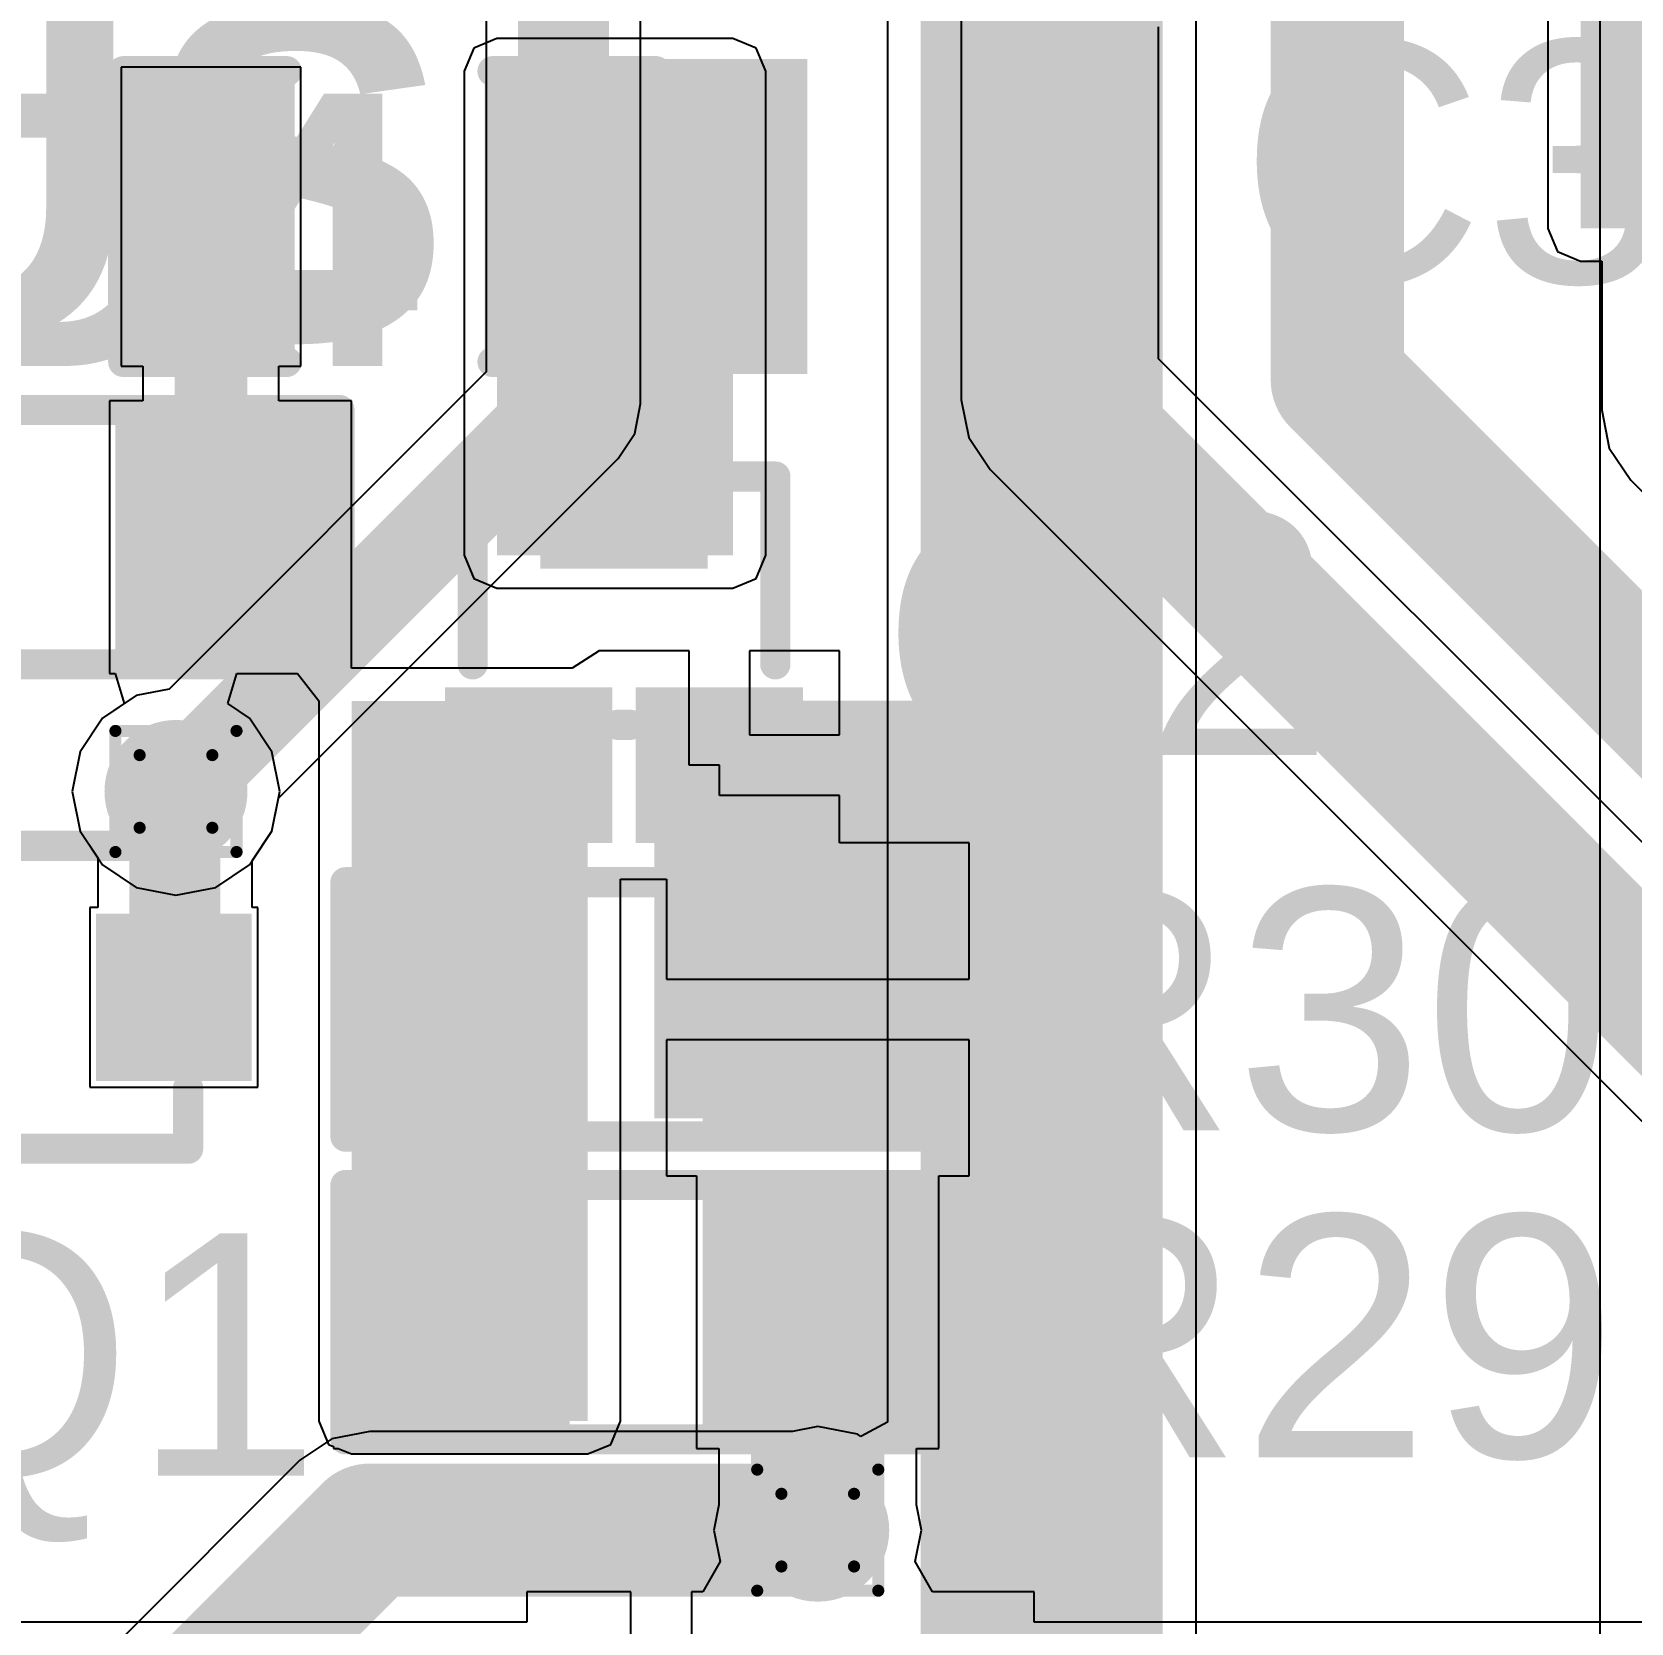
# Model space of a CAD drawing. Header units: inches. Extents: x -0.3 to 9.9, y -0.4 to 5.
# Drawn here: x 0.4832 to 0.7473, y 1.7827 to 2.0454 of the extents above; entities that cross this region are included whole.
import ezdxf

# ---------------------------------------------------------------- set-up
doc = ezdxf.new("R2010")
doc.units = ezdxf.units.IN
doc.header["$MEASUREMENT"] = 0
for name, color, linetype in [('Bottom Layer', 5, 'Continuous'), ('Bottom Solder', 6, 'Continuous'), ('Drill Drawing', 1, 'Continuous'), ('Top Layer', 1, 'Continuous'), ('Top Overlay', 2, 'Continuous'), ('Top Paste', 8, 'Continuous'), ('Top Solder', 216, 'Continuous'), ('Via Holes', 16, 'Continuous')]:
    doc.layers.add(name, color=color, linetype=linetype)
doc.styles.add('Arial', font='', dxfattribs={"height": 0.2})
doc.styles.add('Arial_Bold', font='', dxfattribs={"height": 0.2})
doc.styles.get('Arial').set_extended_font_data('Arial')
doc.styles.get('Arial_Bold').set_extended_font_data('Arial', bold=True)

# ---------------------------------------------------------------- blocks, each defined once
blk = doc.blocks.new('LED_0603_37')
at = {"layer": 'Top Layer'}
for points in [[(-0.03937, 0.01969), (-0.01969, 0.01969), (-0.01969, -0.01969), (-0.03937, -0.01969)], [(0.01969, 0.01969), (0.03937, 0.01969), (0.03937, -0.01969), (0.01969, -0.01969)]]:
    blk.add_hatch(color=1, dxfattribs=at).paths.add_polyline_path(points)
at = {"layer": 'Top Overlay'}
blk.add_hatch(color=2, dxfattribs=at).paths.add_polyline_path([(0.044, -0.026), (0.069, -0.026), (0.069, 0.026), (0.044, 0.026)])
at = {"layer": 'Top Paste'}
for points in [[(-0.03937, 0.01969), (-0.01969, 0.01969), (-0.01969, -0.01969), (-0.03937, -0.01969)], [(0.01969, 0.01969), (0.03937, 0.01969), (0.03937, -0.01969), (0.01969, -0.01969)]]:
    blk.add_hatch(color=8, dxfattribs=at).paths.add_polyline_path(points)
at = {"layer": 'Top Solder'}
for points in [[(-0.04337, 0.02369), (-0.01569, 0.02369), (-0.01569, -0.02369), (-0.04337, -0.02369)], [(0.01569, 0.02369), (0.04337, 0.02369), (0.04337, -0.02369), (0.01569, -0.02369)]]:
    blk.add_hatch(color=216, dxfattribs=at).paths.add_polyline_path(points)
at = {"layer": 'Top Overlay'}
for points in [[(-0.044, 0.024, 0.005, 0.005, 0), (-0.017, 0.024, 0.005, 0.005, 0)], [(-0.044, -0.024, 0.005, 0.005, 0), (-0.044, 0.024, 0.005, 0.005, 0)], [(0.017, 0.024, 0.005, 0.005, 0), (0.044, 0.024, 0.005, 0.005, 0)], [(0.044, -0.024, 0.005, 0.005, 0), (0.044, 0.024, 0.005, 0.005, 0)], [(-0.044, -0.024, 0.005, 0.005, 0), (-0.017, -0.024, 0.005, 0.005, 0)], [(0.017, -0.024, 0.005, 0.005, 0), (0.044, -0.024, 0.005, 0.005, 0)]]:
    blk.add_lwpolyline(points, format="xyseb", dxfattribs=at)
for points in [[(-0.04525, 0.024, 0.0025, 0.0025, 1), (-0.04275, 0.024, 0.0025, 0.0025, 1)], [(-0.04525, 0.024, 0.0025, 0.0025, 1), (-0.04275, 0.024, 0.0025, 0.0025, 1)], [(-0.01825, 0.024, 0.0025, 0.0025, 1), (-0.01575, 0.024, 0.0025, 0.0025, 1)], [(0.01575, 0.024, 0.0025, 0.0025, 1), (0.01825, 0.024, 0.0025, 0.0025, 1)], [(0.04275, 0.024, 0.0025, 0.0025, 1), (0.04525, 0.024, 0.0025, 0.0025, 1)], [(0.04275, 0.024, 0.0025, 0.0025, 1), (0.04525, 0.024, 0.0025, 0.0025, 1)], [(-0.04525, -0.024, 0.0025, 0.0025, 1), (-0.04275, -0.024, 0.0025, 0.0025, 1)], [(-0.04525, -0.024, 0.0025, 0.0025, 1), (-0.04275, -0.024, 0.0025, 0.0025, 1)], [(-0.01825, -0.024, 0.0025, 0.0025, 1), (-0.01575, -0.024, 0.0025, 0.0025, 1)], [(0.01575, -0.024, 0.0025, 0.0025, 1), (0.01825, -0.024, 0.0025, 0.0025, 1)], [(0.04275, -0.024, 0.0025, 0.0025, 1), (0.04525, -0.024, 0.0025, 0.0025, 1)], [(0.04275, -0.024, 0.0025, 0.0025, 1), (0.04525, -0.024, 0.0025, 0.0025, 1)]]:
    blk.add_lwpolyline(points, format="xyseb", close=True, dxfattribs=at)
at = {"layer": 'Top Overlay', "style": 'Arial_Bold'}
blk.add_text('LED4', height=0.045, dxfattribs=at).set_placement((-0.15575, -0.02468))
blk = doc.blocks.new('R___0603_45')
at = {"layer": 'Top Layer'}
for points in [[(-0.015, 0.0175), (-0.015, -0.0175), (-0.045, -0.0175), (-0.045, 0.0175)], [(0.045, 0.0175), (0.045, -0.0175), (0.015, -0.0175), (0.015, 0.0175)]]:
    blk.add_hatch(color=1, dxfattribs=at).paths.add_polyline_path(points)
at = {"layer": 'Top Paste'}
for points in [[(-0.015, 0.0175), (-0.015, -0.0175), (-0.045, -0.0175), (-0.045, 0.0175)], [(0.045, 0.0175), (0.045, -0.0175), (0.015, -0.0175), (0.015, 0.0175)]]:
    blk.add_hatch(color=8, dxfattribs=at).paths.add_polyline_path(points)
at = {"layer": 'Top Solder'}
for points in [[(-0.011, 0.0215), (-0.011, -0.0215), (-0.049, -0.0215), (-0.049, 0.0215)], [(0.049, 0.0215), (0.049, -0.0215), (0.011, -0.0215), (0.011, 0.0215)]]:
    blk.add_hatch(color=216, dxfattribs=at).paths.add_polyline_path(points)
at = {"layer": 'Top Overlay'}
for points in [[(-0.048, 0.021, 0.005, 0.005, 0), (-0.048, -0.021, 0.005, 0.005, 0)], [(0.048, 0.021, 0.005, 0.005, 0), (-0.048, 0.021, 0.005, 0.005, 0)], [(0.048, 0.021, 0.005, 0.005, 0), (0.048, -0.021, 0.005, 0.005, 0)], [(0.048, -0.021, 0.005, 0.005, 0), (-0.048, -0.021, 0.005, 0.005, 0)]]:
    blk.add_lwpolyline(points, format="xyseb", dxfattribs=at)
for points in [[(-0.04925, 0.021, 0.0025, 0.0025, 1), (-0.04675, 0.021, 0.0025, 0.0025, 1)], [(-0.04925, 0.021, 0.0025, 0.0025, 1), (-0.04675, 0.021, 0.0025, 0.0025, 1)], [(0.04675, 0.021, 0.0025, 0.0025, 1), (0.04925, 0.021, 0.0025, 0.0025, 1)], [(0.04675, 0.021, 0.0025, 0.0025, 1), (0.04925, 0.021, 0.0025, 0.0025, 1)], [(-0.04925, -0.021, 0.0025, 0.0025, 1), (-0.04675, -0.021, 0.0025, 0.0025, 1)], [(-0.04925, -0.021, 0.0025, 0.0025, 1), (-0.04675, -0.021, 0.0025, 0.0025, 1)], [(0.04675, -0.021, 0.0025, 0.0025, 1), (0.04925, -0.021, 0.0025, 0.0025, 1)], [(0.04675, -0.021, 0.0025, 0.0025, 1), (0.04925, -0.021, 0.0025, 0.0025, 1)]]:
    blk.add_lwpolyline(points, format="xyseb", close=True, dxfattribs=at)
blk = doc.blocks.new('R___0603_80')
at = {"layer": 'Top Layer'}
for points in [[(-0.015, 0.0175), (-0.015, -0.0175), (-0.045, -0.0175), (-0.045, 0.0175)], [(0.045, 0.0175), (0.045, -0.0175), (0.015, -0.0175), (0.015, 0.0175)]]:
    blk.add_hatch(color=1, dxfattribs=at).paths.add_polyline_path(points)
at = {"layer": 'Top Paste'}
for points in [[(-0.015, 0.0175), (-0.015, -0.0175), (-0.045, -0.0175), (-0.045, 0.0175)], [(0.045, 0.0175), (0.045, -0.0175), (0.015, -0.0175), (0.015, 0.0175)]]:
    blk.add_hatch(color=8, dxfattribs=at).paths.add_polyline_path(points)
at = {"layer": 'Top Solder'}
for points in [[(-0.011, 0.0215), (-0.011, -0.0215), (-0.049, -0.0215), (-0.049, 0.0215)], [(0.049, 0.0215), (0.049, -0.0215), (0.011, -0.0215), (0.011, 0.0215)]]:
    blk.add_hatch(color=216, dxfattribs=at).paths.add_polyline_path(points)
at = {"layer": 'Top Overlay'}
for points in [[(-0.048, 0.021, 0.005, 0.005, 0), (0.048, 0.021, 0.005, 0.005, 0)], [(-0.048, -0.021, 0.005, 0.005, 0), (-0.048, 0.021, 0.005, 0.005, 0)], [(0.048, -0.021, 0.005, 0.005, 0), (0.048, 0.021, 0.005, 0.005, 0)], [(-0.048, -0.021, 0.005, 0.005, 0), (0.048, -0.021, 0.005, 0.005, 0)]]:
    blk.add_lwpolyline(points, format="xyseb", dxfattribs=at)
for points in [[(-0.04925, 0.021, 0.0025, 0.0025, 1), (-0.04675, 0.021, 0.0025, 0.0025, 1)], [(-0.04925, 0.021, 0.0025, 0.0025, 1), (-0.04675, 0.021, 0.0025, 0.0025, 1)], [(0.04675, 0.021, 0.0025, 0.0025, 1), (0.04925, 0.021, 0.0025, 0.0025, 1)], [(0.04675, 0.021, 0.0025, 0.0025, 1), (0.04925, 0.021, 0.0025, 0.0025, 1)], [(-0.04925, -0.021, 0.0025, 0.0025, 1), (-0.04675, -0.021, 0.0025, 0.0025, 1)], [(-0.04925, -0.021, 0.0025, 0.0025, 1), (-0.04675, -0.021, 0.0025, 0.0025, 1)], [(0.04675, -0.021, 0.0025, 0.0025, 1), (0.04925, -0.021, 0.0025, 0.0025, 1)], [(0.04675, -0.021, 0.0025, 0.0025, 1), (0.04925, -0.021, 0.0025, 0.0025, 1)]]:
    blk.add_lwpolyline(points, format="xyseb", close=True, dxfattribs=at)
blk = doc.blocks.new('R___0603_81')
at = {"layer": 'Top Layer'}
for points in [[(-0.015, 0.0175), (-0.015, -0.0175), (-0.045, -0.0175), (-0.045, 0.0175)], [(0.045, 0.0175), (0.045, -0.0175), (0.015, -0.0175), (0.015, 0.0175)]]:
    blk.add_hatch(color=1, dxfattribs=at).paths.add_polyline_path(points)
at = {"layer": 'Top Paste'}
for points in [[(-0.015, 0.0175), (-0.015, -0.0175), (-0.045, -0.0175), (-0.045, 0.0175)], [(0.045, 0.0175), (0.045, -0.0175), (0.015, -0.0175), (0.015, 0.0175)]]:
    blk.add_hatch(color=8, dxfattribs=at).paths.add_polyline_path(points)
at = {"layer": 'Top Solder'}
for points in [[(-0.011, 0.0215), (-0.011, -0.0215), (-0.049, -0.0215), (-0.049, 0.0215)], [(0.049, 0.0215), (0.049, -0.0215), (0.011, -0.0215), (0.011, 0.0215)]]:
    blk.add_hatch(color=216, dxfattribs=at).paths.add_polyline_path(points)
at = {"layer": 'Top Overlay'}
for points in [[(-0.048, -0.021, 0.005, 0.005, 0), (-0.048, 0.021, 0.005, 0.005, 0)], [(-0.048, 0.021, 0.005, 0.005, 0), (0.048, 0.021, 0.005, 0.005, 0)], [(0.048, -0.021, 0.005, 0.005, 0), (0.048, 0.021, 0.005, 0.005, 0)], [(-0.048, -0.021, 0.005, 0.005, 0), (0.048, -0.021, 0.005, 0.005, 0)]]:
    blk.add_lwpolyline(points, format="xyseb", dxfattribs=at)
for points in [[(-0.04925, 0.021, 0.0025, 0.0025, 1), (-0.04675, 0.021, 0.0025, 0.0025, 1)], [(-0.04925, 0.021, 0.0025, 0.0025, 1), (-0.04675, 0.021, 0.0025, 0.0025, 1)], [(0.04675, 0.021, 0.0025, 0.0025, 1), (0.04925, 0.021, 0.0025, 0.0025, 1)], [(0.04675, 0.021, 0.0025, 0.0025, 1), (0.04925, 0.021, 0.0025, 0.0025, 1)], [(-0.04925, -0.021, 0.0025, 0.0025, 1), (-0.04675, -0.021, 0.0025, 0.0025, 1)], [(-0.04925, -0.021, 0.0025, 0.0025, 1), (-0.04675, -0.021, 0.0025, 0.0025, 1)], [(0.04675, -0.021, 0.0025, 0.0025, 1), (0.04925, -0.021, 0.0025, 0.0025, 1)], [(0.04675, -0.021, 0.0025, 0.0025, 1), (0.04925, -0.021, 0.0025, 0.0025, 1)]]:
    blk.add_lwpolyline(points, format="xyseb", close=True, dxfattribs=at)
blk = doc.blocks.new('SOT_723_106')
at = {"layer": 'Top Layer'}
for points in [[(-0.00984, 0.0315), (0.00984, 0.0315), (0.00984, 0.01378), (-0.00984, 0.01378)], [(-0.02559, -0.01378), (-0.00591, -0.01378), (-0.00591, -0.0315), (-0.02559, -0.0315)], [(0.00591, -0.01378), (0.02559, -0.01378), (0.02559, -0.0315), (0.00591, -0.0315)]]:
    blk.add_hatch(color=1, dxfattribs=at).paths.add_polyline_path(points)
at = {"layer": 'Top Paste'}
for points in [[(-0.00984, 0.0315), (0.00984, 0.0315), (0.00984, 0.01378), (-0.00984, 0.01378)], [(-0.02559, -0.01378), (-0.00591, -0.01378), (-0.00591, -0.0315), (-0.02559, -0.0315)], [(0.00591, -0.01378), (0.02559, -0.01378), (0.02559, -0.0315), (0.00591, -0.0315)]]:
    blk.add_hatch(color=8, dxfattribs=at).paths.add_polyline_path(points)
at = {"layer": 'Top Solder'}
for points in [[(-0.01384, 0.0355), (0.01384, 0.0355), (0.01384, 0.00978), (-0.01384, 0.00978)], [(-0.02959, -0.00978), (-0.00191, -0.00978), (-0.00191, -0.0355), (-0.02959, -0.0355)], [(0.00191, -0.00978), (0.02959, -0.00978), (0.02959, -0.0355), (0.00191, -0.0355)]]:
    blk.add_hatch(color=216, dxfattribs=at).paths.add_polyline_path(points)
at = {"layer": 'Top Overlay'}
for points in [[(-0.025, -0.006, 0.005, 0.005, 0), (-0.025, 0.025, 0.005, 0.005, 0)], [(-0.025, 0.025, 0.005, 0.005, 0), (-0.015, 0.025, 0.005, 0.005, 0)], [(-0.025, -0.006, 0.005, 0.005, 0), (-0.025, 0.025, 0.005, 0.005, 0)], [(-0.025, 0.025, 0.005, 0.005, 0), (-0.015, 0.025, 0.005, 0.005, 0)], [(0.015, 0.025, 0.005, 0.005, 0), (0.025, 0.025, 0.005, 0.005, 0)], [(0.025, -0.006, 0.005, 0.005, 0), (0.025, 0.025, 0.005, 0.005, 0)], [(-0.037, -0.026, 0.005, 0.005, 0), (-0.037, -0.016, 0.005, 0.005, 0)], [(-0.037, -0.016, 0.005, 0.005, 0), (-0.032, -0.021, 0.005, 0.005, 0)], [(-0.001, -0.016, 0.005, 0.005, 0), (0.001, -0.016, 0.005, 0.005, 0)], [(-0.037, -0.026, 0.005, 0.005, 0), (-0.032, -0.021, 0.005, 0.005, 0)]]:
    blk.add_lwpolyline(points, format="xyseb", dxfattribs=at)
for points in [[(-0.02625, 0.025, 0.0025, 0.0025, 1), (-0.02375, 0.025, 0.0025, 0.0025, 1)], [(-0.02625, 0.025, 0.0025, 0.0025, 1), (-0.02375, 0.025, 0.0025, 0.0025, 1)], [(-0.02625, 0.025, 0.0025, 0.0025, 1), (-0.02375, 0.025, 0.0025, 0.0025, 1)], [(-0.02625, 0.025, 0.0025, 0.0025, 1), (-0.02375, 0.025, 0.0025, 0.0025, 1)], [(-0.01625, 0.025, 0.0025, 0.0025, 1), (-0.01375, 0.025, 0.0025, 0.0025, 1)], [(-0.01625, 0.025, 0.0025, 0.0025, 1), (-0.01375, 0.025, 0.0025, 0.0025, 1)], [(0.01375, 0.025, 0.0025, 0.0025, 1), (0.01625, 0.025, 0.0025, 0.0025, 1)], [(0.02375, 0.025, 0.0025, 0.0025, 1), (0.02625, 0.025, 0.0025, 0.0025, 1)], [(0.02375, 0.025, 0.0025, 0.0025, 1), (0.02625, 0.025, 0.0025, 0.0025, 1)], [(-0.02625, -0.006, 0.0025, 0.0025, 1), (-0.02375, -0.006, 0.0025, 0.0025, 1)], [(-0.02625, -0.006, 0.0025, 0.0025, 1), (-0.02375, -0.006, 0.0025, 0.0025, 1)], [(0.02375, -0.006, 0.0025, 0.0025, 1), (0.02625, -0.006, 0.0025, 0.0025, 1)], [(-0.03825, -0.016, 0.0025, 0.0025, 1), (-0.03575, -0.016, 0.0025, 0.0025, 1)], [(-0.03825, -0.016, 0.0025, 0.0025, 1), (-0.03575, -0.016, 0.0025, 0.0025, 1)], [(-0.00225, -0.016, 0.0025, 0.0025, 1), (0.00025, -0.016, 0.0025, 0.0025, 1)], [(-0.00025, -0.016, 0.0025, 0.0025, 1), (0.00225, -0.016, 0.0025, 0.0025, 1)], [(-0.03325, -0.021, 0.0025, 0.0025, 1), (-0.03075, -0.021, 0.0025, 0.0025, 1)], [(-0.03325, -0.021, 0.0025, 0.0025, 1), (-0.03075, -0.021, 0.0025, 0.0025, 1)], [(-0.03825, -0.026, 0.0025, 0.0025, 1), (-0.03575, -0.026, 0.0025, 0.0025, 1)], [(-0.03825, -0.026, 0.0025, 0.0025, 1), (-0.03575, -0.026, 0.0025, 0.0025, 1)]]:
    blk.add_lwpolyline(points, format="xyseb", close=True, dxfattribs=at)
blk = doc.blocks.new('SOT_723_107')
at = {"layer": 'Top Layer'}
for points in [[(-0.00984, 0.0315), (0.00984, 0.0315), (0.00984, 0.01378), (-0.00984, 0.01378)], [(-0.02559, -0.01378), (-0.00591, -0.01378), (-0.00591, -0.0315), (-0.02559, -0.0315)], [(0.00591, -0.01378), (0.02559, -0.01378), (0.02559, -0.0315), (0.00591, -0.0315)]]:
    blk.add_hatch(color=1, dxfattribs=at).paths.add_polyline_path(points)
at = {"layer": 'Top Paste'}
for points in [[(-0.00984, 0.0315), (0.00984, 0.0315), (0.00984, 0.01378), (-0.00984, 0.01378)], [(-0.02559, -0.01378), (-0.00591, -0.01378), (-0.00591, -0.0315), (-0.02559, -0.0315)], [(0.00591, -0.01378), (0.02559, -0.01378), (0.02559, -0.0315), (0.00591, -0.0315)]]:
    blk.add_hatch(color=8, dxfattribs=at).paths.add_polyline_path(points)
at = {"layer": 'Top Solder'}
for points in [[(-0.01384, 0.0355), (0.01384, 0.0355), (0.01384, 0.00978), (-0.01384, 0.00978)], [(-0.02959, -0.00978), (-0.00191, -0.00978), (-0.00191, -0.0355), (-0.02959, -0.0355)], [(0.00191, -0.00978), (0.02959, -0.00978), (0.02959, -0.0355), (0.00191, -0.0355)]]:
    blk.add_hatch(color=216, dxfattribs=at).paths.add_polyline_path(points)
at = {"layer": 'Top Overlay'}
for points in [[(-0.025, -0.006, 0.005, 0.005, 0), (-0.025, 0.025, 0.005, 0.005, 0)], [(-0.015, 0.025, 0.005, 0.005, 0), (-0.025, 0.025, 0.005, 0.005, 0)], [(-0.025, -0.006, 0.005, 0.005, 0), (-0.025, 0.025, 0.005, 0.005, 0)], [(-0.015, 0.025, 0.005, 0.005, 0), (-0.025, 0.025, 0.005, 0.005, 0)], [(0.025, 0.025, 0.005, 0.005, 0), (0.015, 0.025, 0.005, 0.005, 0)], [(0.025, -0.006, 0.005, 0.005, 0), (0.025, 0.025, 0.005, 0.005, 0)], [(-0.037, -0.026, 0.005, 0.005, 0), (-0.037, -0.016, 0.005, 0.005, 0)], [(-0.032, -0.021, 0.005, 0.005, 0), (-0.037, -0.016, 0.005, 0.005, 0)], [(0.001, -0.016, 0.005, 0.005, 0), (-0.001, -0.016, 0.005, 0.005, 0)], [(-0.037, -0.026, 0.005, 0.005, 0), (-0.032, -0.021, 0.005, 0.005, 0)]]:
    blk.add_lwpolyline(points, format="xyseb", dxfattribs=at)
for points in [[(-0.02625, 0.025, 0.0025, 0.0025, 1), (-0.02375, 0.025, 0.0025, 0.0025, 1)], [(-0.02625, 0.025, 0.0025, 0.0025, 1), (-0.02375, 0.025, 0.0025, 0.0025, 1)], [(-0.02625, 0.025, 0.0025, 0.0025, 1), (-0.02375, 0.025, 0.0025, 0.0025, 1)], [(-0.02625, 0.025, 0.0025, 0.0025, 1), (-0.02375, 0.025, 0.0025, 0.0025, 1)], [(-0.01625, 0.025, 0.0025, 0.0025, 1), (-0.01375, 0.025, 0.0025, 0.0025, 1)], [(-0.01625, 0.025, 0.0025, 0.0025, 1), (-0.01375, 0.025, 0.0025, 0.0025, 1)], [(0.01375, 0.025, 0.0025, 0.0025, 1), (0.01625, 0.025, 0.0025, 0.0025, 1)], [(0.02375, 0.025, 0.0025, 0.0025, 1), (0.02625, 0.025, 0.0025, 0.0025, 1)], [(0.02375, 0.025, 0.0025, 0.0025, 1), (0.02625, 0.025, 0.0025, 0.0025, 1)], [(-0.02625, -0.006, 0.0025, 0.0025, 1), (-0.02375, -0.006, 0.0025, 0.0025, 1)], [(-0.02625, -0.006, 0.0025, 0.0025, 1), (-0.02375, -0.006, 0.0025, 0.0025, 1)], [(0.02375, -0.006, 0.0025, 0.0025, 1), (0.02625, -0.006, 0.0025, 0.0025, 1)], [(-0.03825, -0.016, 0.0025, 0.0025, 1), (-0.03575, -0.016, 0.0025, 0.0025, 1)], [(-0.03825, -0.016, 0.0025, 0.0025, 1), (-0.03575, -0.016, 0.0025, 0.0025, 1)], [(-0.00225, -0.016, 0.0025, 0.0025, 1), (0.00025, -0.016, 0.0025, 0.0025, 1)], [(-0.00025, -0.016, 0.0025, 0.0025, 1), (0.00225, -0.016, 0.0025, 0.0025, 1)], [(-0.03325, -0.021, 0.0025, 0.0025, 1), (-0.03075, -0.021, 0.0025, 0.0025, 1)], [(-0.03325, -0.021, 0.0025, 0.0025, 1), (-0.03075, -0.021, 0.0025, 0.0025, 1)], [(-0.03825, -0.026, 0.0025, 0.0025, 1), (-0.03575, -0.026, 0.0025, 0.0025, 1)], [(-0.03825, -0.026, 0.0025, 0.0025, 1), (-0.03575, -0.026, 0.0025, 0.0025, 1)]]:
    blk.add_lwpolyline(points, format="xyseb", close=True, dxfattribs=at)

msp = doc.modelspace()

# ---------------------------------------------------------------- hatches: boundary and pattern name
at = {"layer": 'Bottom Layer'}
h = msp.add_hatch(color=5, dxfattribs=at)
edge = h.paths.add_edge_path()
edge.add_arc((0.507, 1.92), 0.01181, 0, 360)
h = msp.add_hatch(color=5, dxfattribs=at)
edge = h.paths.add_edge_path()
edge.add_arc((0.613, 1.798), 0.01181, 0, 360)
at = {"layer": 'Bottom Solder'}
h = msp.add_hatch(color=6, dxfattribs=at)
edge = h.paths.add_edge_path()
edge.add_arc((0.507, 1.92), 0.00591, 0, 360)
h = msp.add_hatch(color=6, dxfattribs=at)
edge = h.paths.add_edge_path()
edge.add_arc((0.613, 1.798), 0.00591, 0, 360)
at = {"layer": 'Top Layer'}
for points in [[(0.739, 2.013), (0.777, 2.013), (0.777, 2.209), (0.739, 2.209)], [(0.599, 1.959), (0.599, 2.03895), (0.56, 2.03895), (0.56, 1.959)], [(0.575, 1.816), (0.575, 1.93495), (0.536, 1.93495), (0.536, 1.816)], [(0.63, 1.866), (0.63, 1.935), (0.586, 1.935), (0.586, 1.866)]]:
    msp.add_hatch(color=1, dxfattribs=at).paths.add_polyline_path(points)
h = msp.add_hatch(color=1, dxfattribs=at)
edge = h.paths.add_edge_path()
edge.add_arc((0.507, 1.92), 0.01181, 0, 360)
h = msp.add_hatch(color=1, dxfattribs=at)
edge = h.paths.add_edge_path()
edge.add_arc((0.613, 1.798), 0.01181, 0, 360)
at = {"layer": 'Top Solder'}
h = msp.add_hatch(color=216, dxfattribs=at)
edge = h.paths.add_edge_path()
edge.add_arc((0.507, 1.92), 0.00591, 0, 360)
h = msp.add_hatch(color=216, dxfattribs=at)
edge = h.paths.add_edge_path()
edge.add_arc((0.613, 1.798), 0.00591, 0, 360)
at = {"layer": 'Via Holes'}
h = msp.add_hatch(color=7, dxfattribs=at)
edge = h.paths.add_edge_path()
edge.add_arc((0.507, 1.92), 0.00591, 0, 360)
h = msp.add_hatch(color=7, dxfattribs=at)
edge = h.paths.add_edge_path()
edge.add_arc((0.613, 1.798), 0.00591, 0, 360)

# ---------------------------------------------------------------- linework, layer by layer
at = {"layer": 'Bottom Layer'}
for p, q in [((0.62451, 2.37401), (0.62451, 1.81583)), ((0.67549, 1.34799), (0.67549, 2.25369)), ((0.7422, 2.24953), (0.7422, 1.55624)), ((0.55826, 2.10582), (0.55826, 1.98928)), ((0.58374, 1.984), (0.58374, 2.10582)), ((0.55826, 1.98928), (0.5059, 1.93692)), ((0.58277, 1.97912), (0.58374, 1.984)), ((0.58001, 1.97499), (0.58277, 1.97912)), ((0.52392, 1.9189), (0.58001, 1.97499)), ((0.5059, 1.93692), (0.50044, 1.93584)), ((0.50044, 1.93584), (0.49488, 1.93212)), ((0.49488, 1.93212), (0.49116, 1.92656)), ((0.49116, 1.92656), (0.48986, 1.92)), ((0.48986, 1.92), (0.49116, 1.91344)), ((0.52284, 1.91344), (0.52392, 1.9189)), ((0.49116, 1.91344), (0.49488, 1.90788)), ((0.51912, 1.90788), (0.52284, 1.91344)), ((0.49488, 1.90788), (0.50044, 1.90416)), ((0.51356, 1.90416), (0.51912, 1.90788)), ((0.50044, 1.90416), (0.507, 1.90286)), ((0.507, 1.90286), (0.51356, 1.90416)), ((0.613, 1.81514), (0.60884, 1.81431)), ((0.61956, 1.81384), (0.613, 1.81514)), ((0.62451, 1.81583), (0.6201, 1.81347)), ((0.53276, 1.81307), (0.52746, 1.80954)), ((0.539, 1.81431), (0.53276, 1.81307)), ((0.60884, 1.81431), (0.539, 1.81431)), ((0.6201, 1.81347), (0.61956, 1.81384)), ((0.52746, 1.80954), (0.49729, 1.77936))]:
    msp.add_line(p, q, dxfattribs=at)
for points in [[(0.65, 1.33743, 0.04, 0.04, 0), (0.65, 2.38457, 0.04, 0.04, 0)], [(0.571, 1.984, 0.015, 0.015, 0), (0.571, 2.117, 0.015, 0.015, 0)], [(0.507, 1.92, 0.015, 0.015, 0), (0.571, 1.984, 0.015, 0.015, 0)], [(0.50882, 1.76782, 0.022, 0.022, 0), (0.539, 1.798, 0.022, 0.022, 0)], [(0.539, 1.798, 0.022, 0.022, 0), (0.613, 1.798, 0.022, 0.022, 0)]]:
    msp.add_lwpolyline(points, format="xyseb", dxfattribs=at)
for points in [[(0.56725, 1.984, 0.0075, 0.0075, 1), (0.57475, 1.984, 0.0075, 0.0075, 1)], [(0.56725, 1.984, 0.0075, 0.0075, 1), (0.57475, 1.984, 0.0075, 0.0075, 1)], [(0.50325, 1.92, 0.0075, 0.0075, 1), (0.51075, 1.92, 0.0075, 0.0075, 1)], [(0.5335, 1.798, 0.011, 0.011, 1), (0.5445, 1.798, 0.011, 0.011, 1)], [(0.5335, 1.798, 0.011, 0.011, 1), (0.5445, 1.798, 0.011, 0.011, 1)], [(0.6075, 1.798, 0.011, 0.011, 1), (0.6185, 1.798, 0.011, 0.011, 1)]]:
    msp.add_lwpolyline(points, format="xyseb", close=True, dxfattribs=at)
at = {"layer": 'Drill Drawing'}
for points in [[(0.497, 1.93, 0.002, 0.002, 0), (0.517, 1.93, 0.002, 0.002, 0)], [(0.497, 1.91, 0.002, 0.002, 0), (0.497, 1.93, 0.002, 0.002, 0)], [(0.517, 1.91, 0.002, 0.002, 0), (0.517, 1.93, 0.002, 0.002, 0)], [(0.501, 1.926, 0.002, 0.002, 0), (0.513, 1.926, 0.002, 0.002, 0)], [(0.501, 1.914, 0.002, 0.002, 0), (0.501, 1.926, 0.002, 0.002, 0)], [(0.513, 1.914, 0.002, 0.002, 0), (0.513, 1.926, 0.002, 0.002, 0)], [(0.501, 1.914, 0.002, 0.002, 0), (0.513, 1.914, 0.002, 0.002, 0)], [(0.497, 1.91, 0.002, 0.002, 0), (0.517, 1.91, 0.002, 0.002, 0)], [(0.603, 1.808, 0.002, 0.002, 0), (0.623, 1.808, 0.002, 0.002, 0)], [(0.603, 1.788, 0.002, 0.002, 0), (0.603, 1.808, 0.002, 0.002, 0)], [(0.623, 1.788, 0.002, 0.002, 0), (0.623, 1.808, 0.002, 0.002, 0)], [(0.607, 1.804, 0.002, 0.002, 0), (0.619, 1.804, 0.002, 0.002, 0)], [(0.607, 1.792, 0.002, 0.002, 0), (0.607, 1.804, 0.002, 0.002, 0)], [(0.619, 1.792, 0.002, 0.002, 0), (0.619, 1.804, 0.002, 0.002, 0)], [(0.607, 1.792, 0.002, 0.002, 0), (0.619, 1.792, 0.002, 0.002, 0)], [(0.603, 1.788, 0.002, 0.002, 0), (0.623, 1.788, 0.002, 0.002, 0)]]:
    msp.add_lwpolyline(points, format="xyseb", dxfattribs=at)
for points in [[(0.4965, 1.93, 0.001, 0.001, 1), (0.4975, 1.93, 0.001, 0.001, 1)], [(0.4965, 1.93, 0.001, 0.001, 1), (0.4975, 1.93, 0.001, 0.001, 1)], [(0.5165, 1.93, 0.001, 0.001, 1), (0.5175, 1.93, 0.001, 0.001, 1)], [(0.5165, 1.93, 0.001, 0.001, 1), (0.5175, 1.93, 0.001, 0.001, 1)], [(0.5005, 1.926, 0.001, 0.001, 1), (0.5015, 1.926, 0.001, 0.001, 1)], [(0.5005, 1.926, 0.001, 0.001, 1), (0.5015, 1.926, 0.001, 0.001, 1)], [(0.5125, 1.926, 0.001, 0.001, 1), (0.5135, 1.926, 0.001, 0.001, 1)], [(0.5125, 1.926, 0.001, 0.001, 1), (0.5135, 1.926, 0.001, 0.001, 1)], [(0.5005, 1.914, 0.001, 0.001, 1), (0.5015, 1.914, 0.001, 0.001, 1)], [(0.5005, 1.914, 0.001, 0.001, 1), (0.5015, 1.914, 0.001, 0.001, 1)], [(0.5125, 1.914, 0.001, 0.001, 1), (0.5135, 1.914, 0.001, 0.001, 1)], [(0.5125, 1.914, 0.001, 0.001, 1), (0.5135, 1.914, 0.001, 0.001, 1)], [(0.4965, 1.91, 0.001, 0.001, 1), (0.4975, 1.91, 0.001, 0.001, 1)], [(0.4965, 1.91, 0.001, 0.001, 1), (0.4975, 1.91, 0.001, 0.001, 1)], [(0.5165, 1.91, 0.001, 0.001, 1), (0.5175, 1.91, 0.001, 0.001, 1)], [(0.5165, 1.91, 0.001, 0.001, 1), (0.5175, 1.91, 0.001, 0.001, 1)], [(0.6025, 1.808, 0.001, 0.001, 1), (0.6035, 1.808, 0.001, 0.001, 1)], [(0.6025, 1.808, 0.001, 0.001, 1), (0.6035, 1.808, 0.001, 0.001, 1)], [(0.6225, 1.808, 0.001, 0.001, 1), (0.6235, 1.808, 0.001, 0.001, 1)], [(0.6225, 1.808, 0.001, 0.001, 1), (0.6235, 1.808, 0.001, 0.001, 1)], [(0.6065, 1.804, 0.001, 0.001, 1), (0.6075, 1.804, 0.001, 0.001, 1)], [(0.6065, 1.804, 0.001, 0.001, 1), (0.6075, 1.804, 0.001, 0.001, 1)], [(0.6185, 1.804, 0.001, 0.001, 1), (0.6195, 1.804, 0.001, 0.001, 1)], [(0.6185, 1.804, 0.001, 0.001, 1), (0.6195, 1.804, 0.001, 0.001, 1)], [(0.6065, 1.792, 0.001, 0.001, 1), (0.6075, 1.792, 0.001, 0.001, 1)], [(0.6065, 1.792, 0.001, 0.001, 1), (0.6075, 1.792, 0.001, 0.001, 1)], [(0.6185, 1.792, 0.001, 0.001, 1), (0.6195, 1.792, 0.001, 0.001, 1)], [(0.6185, 1.792, 0.001, 0.001, 1), (0.6195, 1.792, 0.001, 0.001, 1)], [(0.6025, 1.788, 0.001, 0.001, 1), (0.6035, 1.788, 0.001, 0.001, 1)], [(0.6025, 1.788, 0.001, 0.001, 1), (0.6035, 1.788, 0.001, 0.001, 1)], [(0.6225, 1.788, 0.001, 0.001, 1), (0.6235, 1.788, 0.001, 0.001, 1)], [(0.6225, 1.788, 0.001, 0.001, 1), (0.6235, 1.788, 0.001, 0.001, 1)]]:
    msp.add_lwpolyline(points, format="xyseb", close=True, dxfattribs=at)
at = {"layer": 'Top Layer'}
for p, q in [((0.63669, 2.14835), (0.63669, 1.9847)), ((0.73359, 2.14831), (0.73359, 2.013)), ((0.56, 2.04436), (0.55617, 2.04278)), ((0.599, 2.04436), (0.56, 2.04436)), ((0.60283, 2.04278), (0.599, 2.04436)), ((0.66931, 1.99146), (0.66931, 2.04626)), ((0.55617, 2.04278), (0.55459, 2.03895)), ((0.60441, 2.03895), (0.60283, 2.04278)), ((0.52761, 2.03963), (0.49793, 2.03963)), ((0.49793, 2.03963), (0.49793, 1.99026)), ((0.52761, 1.99026), (0.52761, 2.03963)), ((0.55459, 2.03895), (0.55459, 1.959)), ((0.60441, 1.959), (0.60441, 2.03895)), ((0.73359, 2.013), (0.73517, 2.00917)), ((0.73517, 2.00917), (0.739, 2.00759)), ((0.739, 2.00759), (0.74251, 2.00759)), ((0.74251, 2.00759), (0.74251, 1.98295)), ((0.83406, 1.82671), (0.66931, 1.99146)), ((0.49793, 1.99026), (0.50155, 1.99026)), ((0.50155, 1.99026), (0.50155, 1.9845)), ((0.52398, 1.9845), (0.52398, 1.99026)), ((0.52398, 1.99026), (0.52761, 1.99026)), ((0.50155, 1.9845), (0.496, 1.9845)), ((0.496, 1.9845), (0.496, 1.9395)), ((0.536, 1.9845), (0.52398, 1.9845)), ((0.536, 1.94396), (0.536, 1.9845)), ((0.63669, 1.9847), (0.63793, 1.97846)), ((0.74251, 1.98295), (0.74375, 1.97671)), ((0.63793, 1.97846), (0.64146, 1.97316)), ((0.74375, 1.97671), (0.74729, 1.97141)), ((0.64146, 1.97316), (0.81577, 1.79886)), ((0.74729, 1.97141), (0.82779, 1.89091)), ((0.55459, 1.959), (0.55617, 1.95517)), ((0.60283, 1.95517), (0.60441, 1.959)), ((0.55617, 1.95517), (0.56, 1.95359)), ((0.599, 1.95359), (0.60283, 1.95517)), ((0.56, 1.95359), (0.599, 1.95359)), ((0.536, 1.94036), (0.536, 1.94396)), ((0.57691, 1.94322), (0.57243, 1.94036)), ((0.59175, 1.94322), (0.57691, 1.94322)), ((0.57691, 1.94322), (0.57691, 1.94322)), ((0.59175, 1.92436), (0.59175, 1.94322)), ((0.61659, 1.94322), (0.60175, 1.94322)), ((0.60175, 1.94322), (0.60175, 1.92936)), ((0.61659, 1.92936), (0.61659, 1.94322)), ((0.496, 1.9395), (0.49693, 1.9395)), ((0.49693, 1.9395), (0.49844, 1.9345)), ((0.51556, 1.9345), (0.51707, 1.9395)), ((0.51707, 1.9395), (0.52706, 1.9395)), ((0.52706, 1.9395), (0.53059, 1.93495)), ((0.53857, 1.94036), (0.536, 1.94036)), ((0.57243, 1.94036), (0.53857, 1.94036)), ((0.49844, 1.9345), (0.49488, 1.93212)), ((0.51912, 1.93212), (0.51556, 1.9345)), ((0.53059, 1.93495), (0.53059, 1.816)), ((0.49488, 1.93212), (0.49116, 1.92656)), ((0.52284, 1.92656), (0.51912, 1.93212)), ((0.60175, 1.92936), (0.61659, 1.92936)), ((0.49116, 1.92656), (0.48986, 1.92)), ((0.52414, 1.92), (0.52284, 1.92656)), ((0.59675, 1.92436), (0.59175, 1.92436)), ((0.59675, 1.91936), (0.59675, 1.92436)), ((0.48986, 1.92), (0.49116, 1.91344)), ((0.52284, 1.91344), (0.52414, 1.92)), ((0.61659, 1.91936), (0.59675, 1.91936)), ((0.61659, 1.9115), (0.61659, 1.91936)), ((0.49116, 1.91344), (0.49407, 1.90909)), ((0.51956, 1.90854), (0.52284, 1.91344)), ((0.638, 1.9115), (0.61659, 1.9115)), ((0.638, 1.889), (0.638, 1.9115)), ((0.49407, 1.90909), (0.49407, 1.90084)), ((0.51956, 1.90084), (0.51956, 1.90854)), ((0.58041, 1.816), (0.58041, 1.9055)), ((0.58041, 1.9055), (0.588, 1.9055)), ((0.588, 1.9055), (0.588, 1.889)), ((0.49407, 1.90084), (0.49278, 1.90084)), ((0.49278, 1.90084), (0.49278, 1.87116)), ((0.5205, 1.90084), (0.51956, 1.90084)), ((0.5205, 1.87116), (0.5205, 1.90084)), ((0.588, 1.889), (0.613, 1.889)), ((0.613, 1.889), (0.638, 1.889)), ((0.613, 1.879), (0.588, 1.879)), ((0.588, 1.879), (0.588, 1.8565)), ((0.638, 1.879), (0.613, 1.879)), ((0.638, 1.8565), (0.638, 1.879)), ((0.49278, 1.87116), (0.5205, 1.87116)), ((0.588, 1.8565), (0.593, 1.8565)), ((0.593, 1.8565), (0.593, 1.8115)), ((0.633, 1.8115), (0.633, 1.8565)), ((0.633, 1.8565), (0.638, 1.8565)), ((0.53059, 1.816), (0.53217, 1.81217)), ((0.57883, 1.81217), (0.58041, 1.816)), ((0.53217, 1.81217), (0.533, 1.81183)), ((0.575, 1.81059), (0.57883, 1.81217)), ((0.533, 1.81183), (0.533, 1.8115)), ((0.533, 1.8115), (0.5338, 1.8115)), ((0.5338, 1.8115), (0.536, 1.81059)), ((0.536, 1.81059), (0.575, 1.81059)), ((0.593, 1.8115), (0.59669, 1.8115)), ((0.59669, 1.8115), (0.59669, 1.80216)), ((0.62931, 1.80216), (0.62931, 1.8115)), ((0.62931, 1.8115), (0.633, 1.8115)), ((0.59669, 1.80216), (0.59586, 1.798)), ((0.63014, 1.798), (0.62931, 1.80216)), ((0.59586, 1.798), (0.59689, 1.7928)), ((0.62911, 1.7928), (0.63014, 1.798)), ((0.59689, 1.7928), (0.59404, 1.7878)), ((0.63196, 1.7878), (0.62911, 1.7928)), ((0.58215, 1.7878), (0.56495, 1.7878)), ((0.56495, 1.7878), (0.56495, 1.7828)), ((0.58215, 1.73843), (0.58215, 1.7878)), ((0.59404, 1.7878), (0.59215, 1.7878)), ((0.59215, 1.7878), (0.59215, 1.73843)), ((0.64873, 1.7878), (0.63196, 1.7878)), ((0.64873, 1.7828), (0.64873, 1.7878)), ((0.48621, 1.7828), (0.45188, 1.7828)), ((0.48625, 1.7828), (0.48621, 1.7828)), ((0.49121, 1.7828), (0.48625, 1.7828)), ((0.49125, 1.7828), (0.49121, 1.7828)), ((0.52558, 1.7828), (0.49125, 1.7828)), ((0.52562, 1.7828), (0.52558, 1.7828)), ((0.53058, 1.7828), (0.52562, 1.7828)), ((0.53062, 1.7828), (0.53058, 1.7828)), ((0.56495, 1.7828), (0.53062, 1.7828)), ((0.68306, 1.7828), (0.64873, 1.7828)), ((0.6831, 1.7828), (0.68306, 1.7828)), ((0.68806, 1.7828), (0.6831, 1.7828)), ((0.6881, 1.7828), (0.68806, 1.7828)), ((0.72243, 1.7828), (0.6881, 1.7828)), ((0.72247, 1.7828), (0.72243, 1.7828)), ((0.72743, 1.7828), (0.72247, 1.7828)), ((0.72747, 1.7828), (0.72743, 1.7828)), ((0.7618, 1.7828), (0.72747, 1.7828))]:
    msp.add_line(p, q, dxfattribs=at)
for points in [[(0.653, 1.9847, 0.022, 0.022, 0), (0.653, 2.16203, 0.022, 0.022, 0)], [(0.69882, 1.98795, 0.022, 0.022, 0), (0.69882, 2.07495, 0.022, 0.022, 0)], [(0.51277, 1.959, 0.012, 0.012, 0), (0.51277, 2.01495, 0.012, 0.012, 0)], [(0.56782, 2.01495, 0.01, 0.01, 0), (0.56882, 2.01395, 0.01, 0.01, 0)], [(0.57182, 2.01495, 0.01, 0.01, 0), (0.57374, 2.01304, 0.01, 0.01, 0)], [(0.69882, 1.98795, 0.022, 0.022, 0), (0.82577, 1.861, 0.022, 0.022, 0)], [(0.653, 1.9847, 0.022, 0.022, 0), (0.8273, 1.8104, 0.022, 0.022, 0)], [(0.50682, 1.886, 0.015, 0.015, 0), (0.50682, 1.91982, 0.015, 0.015, 0)], [(0.613, 1.884, 0.025, 0.025, 0), (0.614, 1.885, 0.025, 0.025, 0)], [(0.613, 1.798, 0.022, 0.022, 0), (0.613, 1.834, 0.022, 0.022, 0)]]:
    msp.add_lwpolyline(points, format="xyseb", dxfattribs=at)
for points in [[(0.50977, 2.01495, 0.006, 0.006, 1), (0.51577, 2.01495, 0.006, 0.006, 1)], [(0.56532, 2.01495, 0.005, 0.005, 1), (0.57032, 2.01495, 0.005, 0.005, 1)], [(0.56632, 2.01395, 0.005, 0.005, 1), (0.57132, 2.01395, 0.005, 0.005, 1)], [(0.56932, 2.01495, 0.005, 0.005, 1), (0.57432, 2.01495, 0.005, 0.005, 1)], [(0.57124, 2.01304, 0.005, 0.005, 1), (0.57624, 2.01304, 0.005, 0.005, 1)], [(0.69332, 1.98795, 0.011, 0.011, 1), (0.70432, 1.98795, 0.011, 0.011, 1)], [(0.69332, 1.98795, 0.011, 0.011, 1), (0.70432, 1.98795, 0.011, 0.011, 1)], [(0.6475, 1.9847, 0.011, 0.011, 1), (0.6585, 1.9847, 0.011, 0.011, 1)], [(0.6475, 1.9847, 0.011, 0.011, 1), (0.6585, 1.9847, 0.011, 0.011, 1)], [(0.50977, 1.959, 0.006, 0.006, 1), (0.51577, 1.959, 0.006, 0.006, 1)], [(0.50307, 1.91982, 0.0075, 0.0075, 1), (0.51057, 1.91982, 0.0075, 0.0075, 1)], [(0.60675, 1.884, 0.0125, 0.0125, 1), (0.61925, 1.884, 0.0125, 0.0125, 1)], [(0.60775, 1.885, 0.0125, 0.0125, 1), (0.62025, 1.885, 0.0125, 0.0125, 1)], [(0.50307, 1.886, 0.0075, 0.0075, 1), (0.51057, 1.886, 0.0075, 0.0075, 1)], [(0.6075, 1.834, 0.011, 0.011, 1), (0.6185, 1.834, 0.011, 0.011, 1)], [(0.6075, 1.798, 0.011, 0.011, 1), (0.6185, 1.798, 0.011, 0.011, 1)]]:
    msp.add_lwpolyline(points, format="xyseb", close=True, dxfattribs=at)

# ---------------------------------------------------------------- block references
for name, p in [('LED_0603_37', (0.54229, 2.01495)), ('SOT_723_106', (0.581, 1.947)), ('R___0603_80', (0.583, 1.884)), ('R___0603_81', (0.583, 1.834))]:
    msp.add_blockref(name, p)
for name, p, rotation in [('R___0603_45', (0.486, 1.962), 180), ('SOT_723_107', (0.484, 1.886), 270)]:
    msp.add_blockref(name, p, dxfattribs=dict(rotation=rotation))

# ---------------------------------------------------------------- texts
at = {"layer": 'Top Overlay', "style": 'Arial_Bold'}
msp.add_text('STATUS', height=0.055, rotation=360, dxfattribs=at).set_placement((0.24526, 1.99464))
at = {"layer": 'Top Overlay', "style": 'Arial'}
for s, p in [('C34', (0.68268, 2.00401)), ('Q2', (0.62368, 1.92601)), ('R30', (0.64168, 1.86401)), ('R29', (0.64268, 1.81001)), ('Q1', (0.45634, 1.80701))]:
    msp.add_text(s, height=0.04, dxfattribs=at).set_placement(p)

doc.saveas('drawing.dxf')
